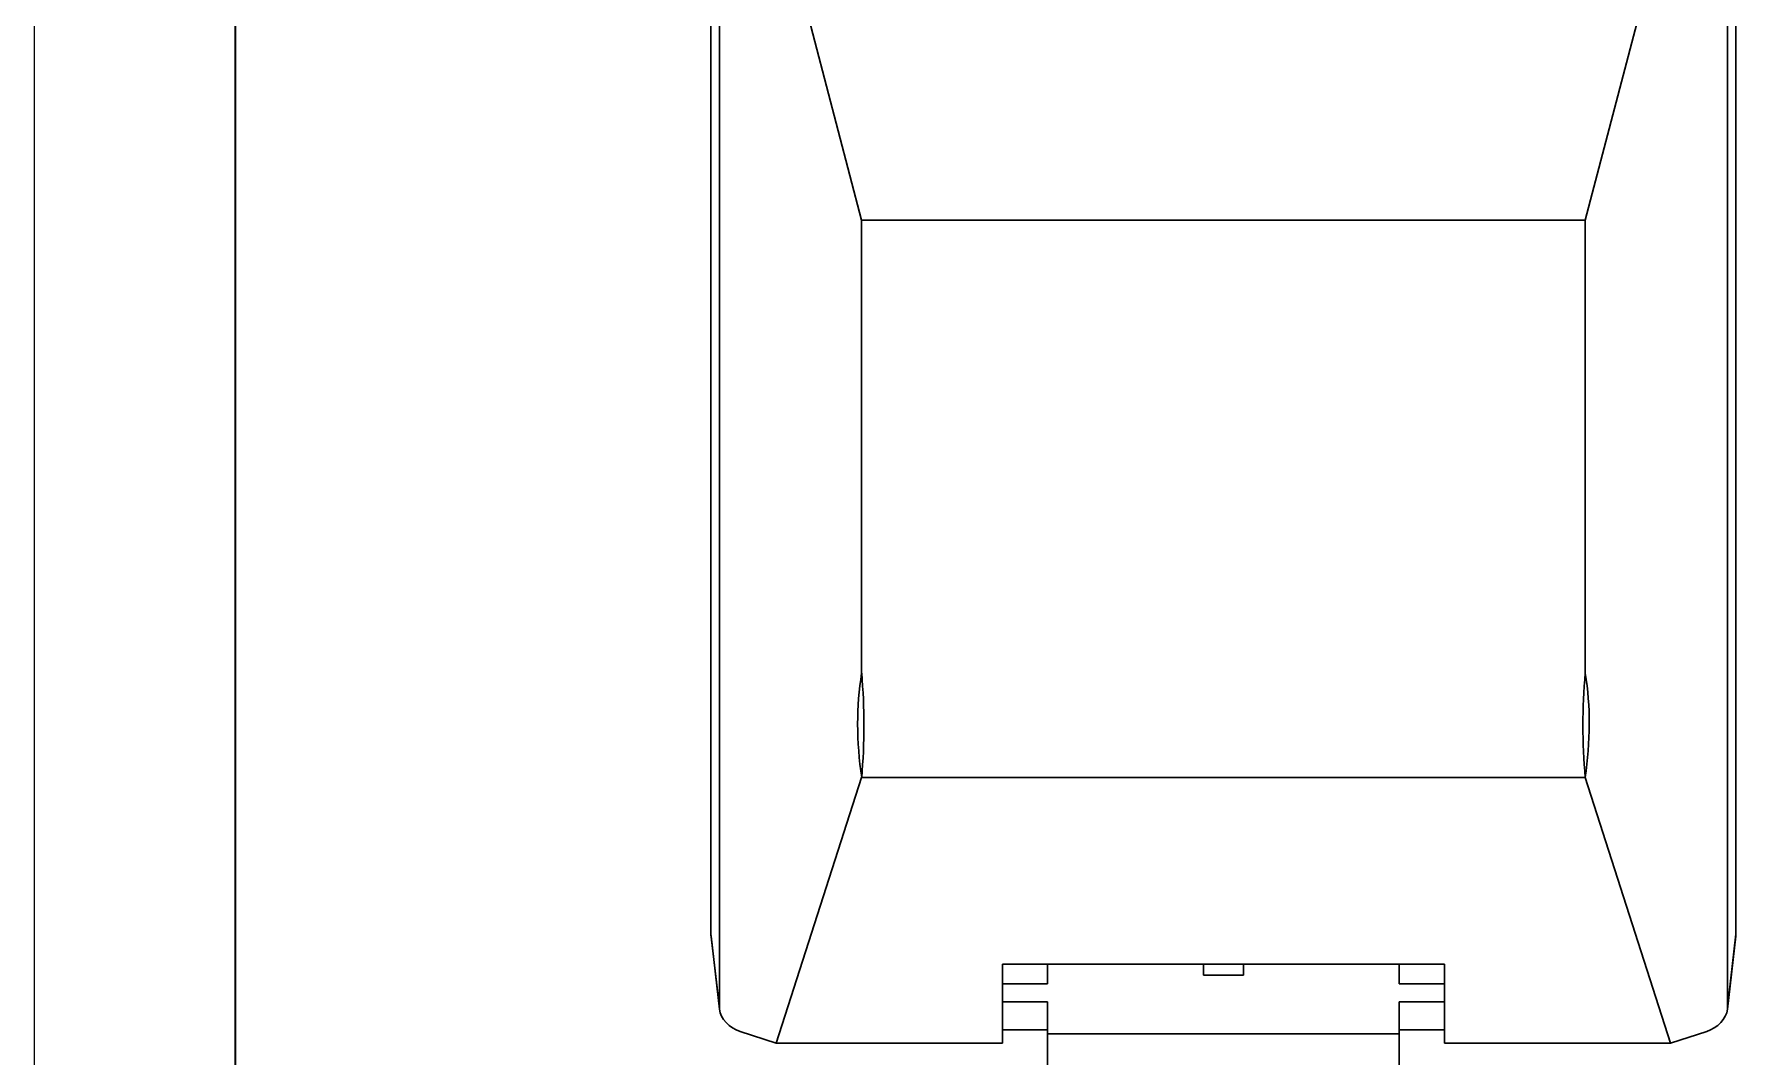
# Model space of a CAD drawing. Header units: millimetres. Extents: x -210 to 210, y -148 to 148.
# Drawn here: x -210 to -125.3, y -96.6 to -45.7 of the extents above; entities that cross this region are included whole.
import ezdxf

# ---------------------------------------------------------------- set-up
doc = ezdxf.new("R2010")
doc.units = ezdxf.units.MM
doc.layers.get('0').update_dxf_attribs({"lineweight": 18})
doc.layers.add('粗实线层', color=7, linetype='Continuous', lineweight=35)
doc.layers.add('细实线层', color=7, linetype='Continuous', lineweight=18)

# ---------------------------------------------------------------- blocks, each defined once
blk = doc.blocks.new('$CAXA_FRAME_13B17AC1$')
at = {"layer": '粗实线层'}
blk.add_line((-200, 138.5), (-200, -138.5), dxfattribs=at)
at = {"layer": '细实线层'}
blk.add_line((-210, 148.5), (-210, -148.5), dxfattribs=at)

msp = doc.modelspace()

# ---------------------------------------------------------------- linework, layer by layer
at = {"color": 7, "lineweight": 30}
for p, q in [((-176.322, -90.51), (-176.322, -34.216)), ((-125.322, -34.216), (-125.322, -90.51)), ((-175.902, -94.147), (-175.902, -38.579)), ((-125.741, -38.579), (-125.741, -94.147)), ((-168.822, -77.524), (-168.822, -55.007)), ((-132.822, -55.007), (-168.822, -55.007)), ((-132.822, -77.524), (-132.822, -55.007)), ((-168.822, -82.72), (-132.822, -82.72)), ((-161.822, -91.997), (-139.822, -91.997))]:
    msp.add_line(p, q, dxfattribs=at)
at = {"color": 7, "lineweight": 30, "ltscale": 0.418733}
for p, q in [((-168.822, -55.007), (-173.07, -38.805)), ((-132.822, -55.007), (-128.573, -38.805))]:
    msp.add_line(p, q, dxfattribs=at)
at = {"color": 7, "lineweight": 30, "ltscale": 0.346709}
for p, q in [((-168.822, -82.72), (-173.07, -95.921)), ((-132.822, -82.72), (-128.573, -95.921))]:
    msp.add_line(p, q, dxfattribs=at)
at = {"color": 7, "lineweight": 30, "ltscale": 0.091525}
for p, q in [((-176.322, -90.51), (-175.902, -94.147)), ((-125.322, -90.51), (-125.741, -94.147))]:
    msp.add_line(p, q, dxfattribs=at)
at = {"color": 7, "lineweight": 30, "ltscale": 0.091571}
for p, q in [((-176.317, -90.596), (-175.897, -94.235)), ((-125.327, -90.596), (-125.746, -94.235))]:
    msp.add_line(p, q, dxfattribs=at)
at = {"color": 7, "lineweight": 30, "ltscale": 0.098117}
for p, q in [((-161.822, -91.997), (-161.822, -95.921)), ((-139.822, -91.997), (-139.822, -95.921))]:
    msp.add_line(p, q, dxfattribs=at)
at = {"color": 7, "lineweight": 30, "ltscale": 0.024242}
for p, q in [((-159.572, -92.966), (-159.572, -91.997)), ((-142.072, -92.966), (-142.072, -91.997))]:
    msp.add_line(p, q, dxfattribs=at)
at = {"color": 7, "lineweight": 30, "ltscale": 0.01371}
for p, q in [((-151.822, -91.997), (-151.822, -92.545)), ((-149.822, -91.997), (-149.822, -92.545))]:
    msp.add_line(p, q, dxfattribs=at)
at = {"color": 7, "lineweight": 30, "ltscale": 0.05625}
for p, q in [((-159.572, -92.966), (-161.822, -92.966)), ((-139.822, -92.966), (-142.072, -92.966)), ((-159.572, -93.876), (-161.822, -93.876)), ((-139.822, -93.876), (-142.072, -93.876)), ((-159.572, -95.265), (-161.822, -95.265)), ((-139.822, -95.265), (-142.072, -95.265))]:
    msp.add_line(p, q, dxfattribs=at)
at = {"color": 7, "lineweight": 30, "ltscale": 0.05}
msp.add_line((-149.822, -92.545), (-151.822, -92.545), dxfattribs=at)
at = {"color": 7, "lineweight": 30, "ltscale": 0.039779}
for p, q in [((-159.572, -95.467), (-159.572, -93.876)), ((-142.072, -95.467), (-142.072, -93.876))]:
    msp.add_line(p, q, dxfattribs=at)
at = {"color": 7, "lineweight": 30, "ltscale": 0.047138}
for p, q in [((-173.07, -95.921), (-174.865, -95.345)), ((-128.573, -95.921), (-126.778, -95.345))]:
    msp.add_line(p, q, dxfattribs=at)
at = {"color": 7, "lineweight": 30, "ltscale": 0.049542}
for p, q in [((-159.572, -97.448), (-159.572, -95.467)), ((-142.072, -97.448), (-142.072, -95.467))]:
    msp.add_line(p, q, dxfattribs=at)
at = {"color": 7, "lineweight": 30, "ltscale": 0.4375}
msp.add_line((-142.072, -95.467), (-159.572, -95.467), dxfattribs=at)
at = {"color": 7, "lineweight": 30, "ltscale": 0.281211}
for p, q in [((-173.07, -95.921), (-161.822, -95.921)), ((-139.822, -95.921), (-128.573, -95.921))]:
    msp.add_line(p, q, dxfattribs=at)
at = {"color": 7, "lineweight": 30}
for centre, radius, start, end in [((-153.264, -80.019), 15.757, 170.88676, 180.11671), ((-148.379, -80.019), 15.757, 359.88329, 9.11324), ((-150.506, -80.004), 18.515, 180.14537, 188.43338), ((-151.137, -80.004), 18.515, 351.56661, 359.85463), ((-175.57, -90.51), 0.752, 180.0034, 186.57905), ((-126.073, -90.51), 0.752, 353.42186, 359.99815), ((-175.136, -94.146), 0.767, 180.07222, 186.66028), ((-126.507, -94.146), 0.767, 353.33972, 359.92778)]:
    msp.add_arc(centre, radius, start, end, dxfattribs=at)
for centre, major_axis, ratio, start_param, end_param in [((-208.709, -80.122), (-40, 0), 0.866025, 3.066522, 3.216663), ((-92.934, -80.122), (-40, 0), 0.866025, 6.208115, 6.358256), ((-174.863, -94.479), (0.932, -0.682), 0.676353, 3.700522, 5.1689), ((-126.781, -94.479), (-0.932, -0.682), 0.676353, 1.114286, 2.582663)]:
    msp.add_ellipse(centre, major_axis=major_axis, ratio=ratio, start_param=start_param, end_param=end_param, dxfattribs=at)

# ---------------------------------------------------------------- block references
at = {"layer": '粗实线层'}
msp.add_blockref('$CAXA_FRAME_13B17AC1$', (0, 0), dxfattribs=at)

doc.saveas('drawing.dxf')
